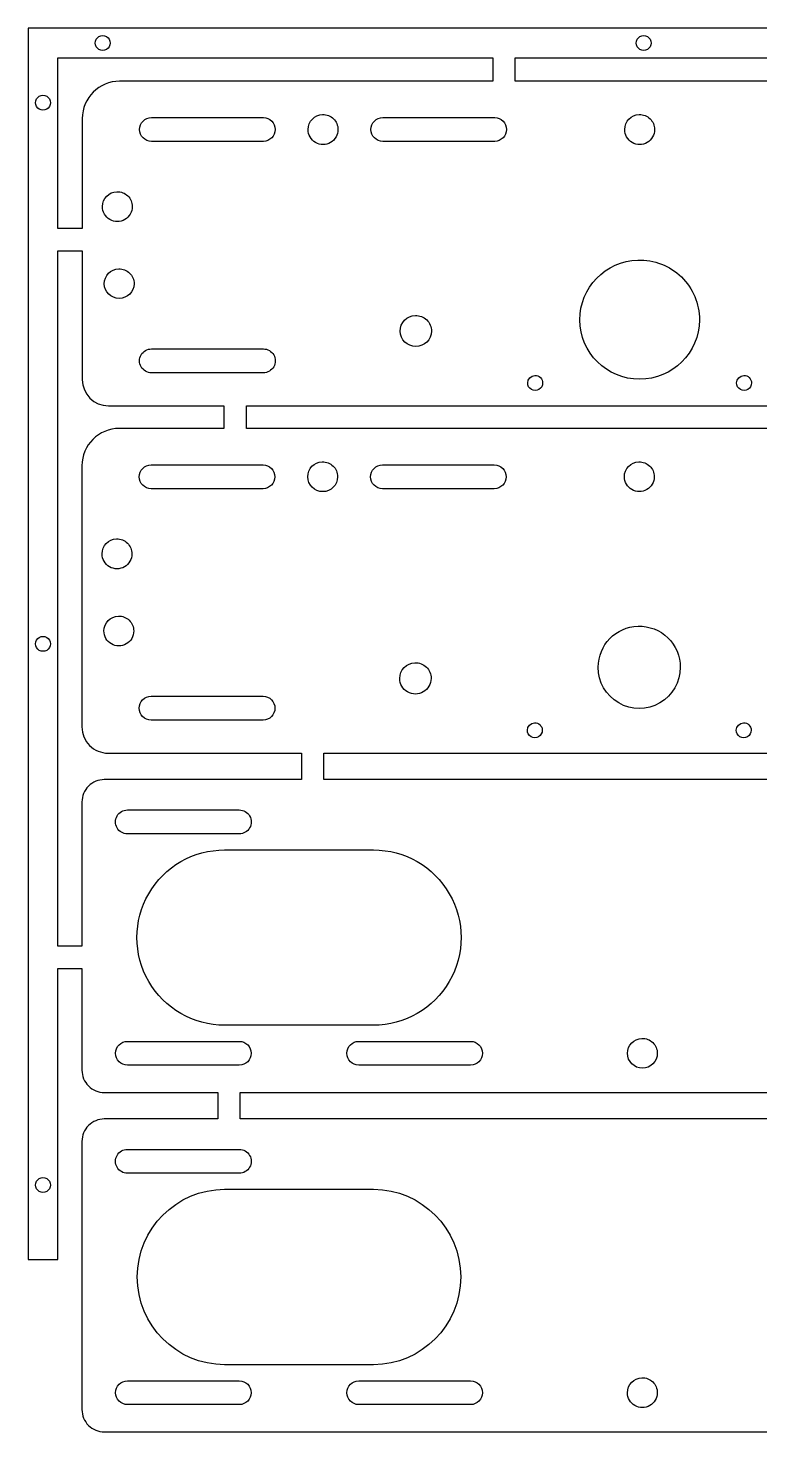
# Model space of a CAD drawing. Extents: x 7 to 230, y 105 to 293.
# Drawn here: x 6.8 to 104.9, y 105 to 293.1 of the extents above; entities that cross this region are included whole.
import ezdxf

# ---------------------------------------------------------------- set-up
doc = ezdxf.new("R2010")
doc.units = 0
doc.layers.add('Layer_1', color=7, linetype='CONTINUOUS')

msp = doc.modelspace()

# ---------------------------------------------------------------- linework, layer by layer
at = {"layer": 'Layer_1', "color": 7}
for p, q in [((171.767807, 293.108431), (6.768062, 293.108431)), ((6.768062, 293.108431), (6.768062, 128.108169)), ((16.767969, 292.108492), (16.767969, 292.108492)), ((89.267934, 292.108492), (89.267934, 292.108492)), ((10.767818, 289.108158), (69.035061, 289.108158)), ((10.767818, 266.25374), (10.767818, 289.108158)), ((10.767818, 289.108158), (10.767818, 289.108158)), ((69.035061, 289.108158), (69.035061, 285.99362)), ((72.034878, 289.108158), (147.195665, 289.108158)), ((72.034878, 285.99362), (72.034878, 289.108158)), ((72.034878, 289.108158), (72.034878, 289.108158)), ((69.035061, 285.99362), (19.036047, 285.99362)), ((132.060671, 285.99362), (72.034878, 285.99362)), ((8.76794, 284.108464), (8.76794, 284.108464)), ((14.035836, 280.993925), (14.035836, 266.25374)), ((23.303487, 281.125183), (23.303487, 281.125183)), ((46.246272, 281.525159), (46.246272, 281.525159)), ((54.304178, 281.125183), (69.30378, 281.125183)), ((54.304178, 281.125183), (54.304178, 281.125183)), ((88.671073, 281.524642), (88.671073, 281.524642)), ((38.303604, 277.925379), (23.303487, 277.925379)), ((18.677929, 271.190905), (18.677929, 271.190905)), ((14.035836, 266.25374), (10.767818, 266.25374)), ((10.767818, 263.253924), (14.035836, 263.253924)), ((10.767818, 170.106121), (10.767818, 263.253924)), ((10.767818, 263.253924), (10.767818, 263.253924)), ((88.49589, 262.026609), (88.49589, 262.026609)), ((18.921325, 260.857688), (18.921325, 260.857688)), ((58.668253, 254.604322), (58.668253, 254.604322)), ((23.303487, 250.125526), (23.303487, 250.125526)), ((74.701383, 246.565021), (74.701383, 246.565021)), ((102.700708, 246.565021), (102.700708, 246.565021)), ((17.544665, 242.494983), (33.025892, 242.494983)), ((33.025892, 242.494983), (33.025892, 239.467779)), ((36.026224, 239.467779), (36.026224, 242.494983)), ((33.025892, 239.467779), (18.985921, 239.467779)), ((132.010545, 239.467779), (36.026224, 239.467779)), ((23.253878, 234.598824), (23.253878, 234.598824)), ((46.196146, 234.9988), (46.196146, 234.9988)), ((54.253534, 234.598824), (54.253534, 234.598824)), ((88.621464, 234.998284), (88.621464, 234.998284)), ((69.253652, 231.399019), (54.253534, 231.399019)), ((18.62832, 224.664548), (18.62832, 224.664548)), ((18.871199, 214.331328), (18.871199, 214.331328)), ((88.519144, 212.976373), (88.519144, 212.976373)), ((8.76794, 211.608499), (8.76794, 211.608499)), ((58.618643, 208.077962), (58.618643, 208.077962)), ((23.253878, 203.599167), (23.253878, 203.599167)), ((74.650739, 200.039177), (74.650739, 200.039177)), ((102.651098, 200.039177), (102.651098, 200.039177)), ((17.495056, 195.969142), (43.405102, 195.969142)), ((43.405102, 195.969142), (43.405102, 192.423622)), ((46.404918, 192.423622), (46.404918, 195.969142)), ((46.404918, 195.969142), (132.010545, 195.969142)), ((43.405102, 192.423622), (16.98656, 192.423622)), ((164.140883, 192.423622), (46.404918, 192.423622)), ((13.986226, 189.423805), (13.986226, 170.106121)), ((20.079911, 188.354103), (20.079911, 188.354103)), ((33.112707, 183.004043), (33.112707, 183.004043)), ((13.986226, 170.106121), (10.767818, 170.106121)), ((10.767818, 128.108169), (10.767818, 167.106305)), ((10.767818, 167.106305), (13.986226, 167.106305)), ((20.079394, 157.353927), (35.079511, 157.353927)), ((20.079394, 157.353927), (20.079394, 157.353927)), ((51.080085, 157.353927), (66.080203, 157.353927)), ((51.080085, 157.353927), (51.080085, 157.353927)), ((89.040043, 157.752871), (89.040043, 157.752871)), ((35.079511, 154.154123), (20.079394, 154.154123)), ((66.080203, 154.154123), (51.080085, 154.154123)), ((16.98656, 150.498533), (32.178913, 150.498533)), ((32.178913, 150.498533), (32.178913, 146.952495)), ((35.17873, 150.498533), (168.800548, 150.498533)), ((35.17873, 146.952495), (35.17873, 150.498533)), ((35.17873, 150.498533), (35.17873, 150.498533)), ((168.800548, 146.952495), (35.17873, 146.952495)), ((20.079911, 142.882979), (20.079911, 142.882979)), ((8.76794, 139.108531), (8.76794, 139.108531)), ((33.112707, 137.533432), (53.047407, 137.533432)), ((33.112707, 137.533432), (33.112707, 137.533432)), ((6.768062, 128.108169), (10.767818, 128.108169)), ((53.047407, 114.033577), (33.112707, 114.033577)), ((20.079394, 111.883319), (20.079394, 111.883319)), ((51.080085, 111.883319), (66.080203, 111.883319)), ((51.080085, 111.883319), (51.080085, 111.883319)), ((89.040043, 112.28226), (89.040043, 112.28226)), ((35.079511, 108.683514), (20.079394, 108.683514)), ((66.080203, 108.683514), (51.080085, 108.683514))]:
    msp.add_line(p, q, dxfattribs=at)
for points in [[(15.892738, 290.605366), (15.711641, 290.916383), (15.711641, 291.300724), (15.892738, 291.611741)], [(15.892738, 291.611741), (16.073835, 291.922758), (16.408091, 292.11247), (16.767969, 292.108492)], [(16.767969, 292.108492), (17.127846, 292.11247), (17.462102, 291.922758), (17.643199, 291.611741)], [(17.643199, 291.611741), (17.824296, 291.300724), (17.824296, 290.916383), (17.643199, 290.605366)], [(88.392703, 290.605366), (88.211606, 290.916383), (88.211606, 291.300724), (88.392703, 291.611741)], [(88.392703, 291.611741), (88.5738, 291.922758), (88.908056, 292.11247), (89.267934, 292.108492)], [(89.267934, 292.108492), (89.627811, 292.11247), (89.962068, 291.922758), (90.143165, 291.611741)], [(90.143165, 291.611741), (90.324262, 291.300724), (90.324262, 290.916383), (90.143165, 290.605366)], [(16.767969, 290.108614), (16.408091, 290.104636), (16.073835, 290.294348), (15.892738, 290.605366)], [(17.643199, 290.605366), (17.462102, 290.294348), (17.127846, 290.104636), (16.767969, 290.108614)], [(89.267934, 290.108614), (88.908056, 290.104636), (88.5738, 290.294348), (88.392703, 290.605366)], [(90.143165, 290.605366), (89.962068, 290.294348), (89.627811, 290.104636), (89.267934, 290.108614)], [(19.036047, 285.99362), (16.27466, 285.993737), (14.036004, 283.755312), (14.035836, 280.993925)], [(7.892709, 283.611712), (8.073806, 283.922729), (8.408063, 284.112442), (8.76794, 284.108464)], [(8.76794, 284.108464), (9.127818, 284.112442), (9.462074, 283.922729), (9.643171, 283.611712)], [(7.892709, 282.605337), (7.711612, 282.916354), (7.711612, 283.300695), (7.892709, 283.611712)], [(8.76794, 282.108586), (8.408063, 282.104608), (8.073806, 282.29432), (7.892709, 282.605337)], [(9.643171, 282.605337), (9.462074, 282.29432), (9.127818, 282.104608), (8.76794, 282.108586)], [(9.643171, 283.611712), (9.824268, 283.300695), (9.824268, 282.916354), (9.643171, 282.605337)], [(21.721074, 279.525281), (21.721074, 280.402076), (22.426745, 281.115546), (23.303487, 281.125183)], [(23.303487, 281.125183), (23.303487, 281.125183), (38.303604, 281.125183), (38.303604, 281.125183)], [(38.303604, 281.125183), (39.180346, 281.115546), (39.886017, 280.402076), (39.886017, 279.525281)], [(44.303756, 279.525281), (44.303375, 280.607738), (45.164262, 281.494047), (46.246272, 281.525159)], [(46.246272, 281.525159), (46.78653, 281.540627), (47.310049, 281.336779), (47.69759, 280.960043)], [(47.69759, 280.960043), (48.085132, 280.583307), (48.303699, 280.065761), (48.30351, 279.525281)], [(52.721803, 279.525281), (52.721803, 280.402061), (53.427451, 281.115525), (54.304178, 281.125183)], [(69.30378, 281.125183), (70.180507, 281.115525), (70.886155, 280.402061), (70.886155, 279.525281)], [(86.72959, 279.525281), (86.729472, 280.607148), (87.589669, 281.492989), (88.671073, 281.524642)], [(88.671073, 281.524642), (89.211418, 281.540392), (89.735127, 281.33674), (90.122879, 280.960086)], [(90.122879, 280.960086), (90.510632, 280.583431), (90.729401, 280.065855), (90.729344, 279.525281)], [(23.303487, 277.925379), (22.426745, 277.935016), (21.721074, 278.648486), (21.721074, 279.525281)], [(39.886017, 279.525281), (39.886017, 278.648486), (39.180346, 277.935016), (38.303604, 277.925379)], [(45.297256, 277.774814), (44.675222, 278.13701), (44.295797, 278.805524), (44.303756, 279.525281)], [(48.30351, 279.525281), (48.311469, 278.805524), (47.932045, 278.13701), (47.31001, 277.774814)], [(54.304178, 277.925379), (53.427451, 277.935037), (52.721803, 278.648501), (52.721803, 279.525281)], [(70.886155, 279.525281), (70.886155, 278.648501), (70.180507, 277.935037), (69.30378, 277.925379)], [(87.72309, 277.774814), (87.101055, 278.13701), (86.721631, 278.805524), (86.72959, 279.525281)], [(90.729344, 279.525281), (90.737303, 278.805524), (90.357879, 278.13701), (89.735844, 277.774814)], [(47.31001, 277.774814), (46.687975, 277.412619), (45.919291, 277.412619), (45.297256, 277.774814)], [(69.30378, 277.925379), (69.30378, 277.925379), (54.304178, 277.925379), (54.304178, 277.925379)], [(89.735844, 277.774814), (89.113809, 277.412619), (88.345125, 277.412619), (87.72309, 277.774814)], [(16.736446, 269.192063), (16.736608, 270.273729), (17.596726, 271.159258), (18.677929, 271.190905)], [(18.677929, 271.190905), (19.218273, 271.206795), (19.742037, 271.003277), (20.129887, 270.62672)], [(17.736514, 267.459894), (17.11767, 267.817184), (16.736446, 268.477483), (16.736446, 269.192063)], [(20.736718, 269.192063), (20.736718, 268.477483), (20.355495, 267.817184), (19.73665, 267.459894)], [(20.129887, 270.62672), (20.517738, 270.250162), (20.73664, 269.73264), (20.736718, 269.192063)], [(19.73665, 267.459894), (19.117806, 267.102604), (18.355358, 267.102604), (17.736514, 267.459894)], [(14.035836, 263.253924), (14.035836, 263.253924), (14.035836, 246.003297), (14.035836, 246.003297)], [(80.705149, 254.005392), (80.705346, 258.346114), (84.157019, 261.899898), (88.49589, 262.026609)], [(88.49589, 262.026609), (90.663744, 262.089688), (92.76483, 261.272651), (94.320561, 259.761603)], [(16.979842, 258.858843), (16.980003, 259.94051), (17.840121, 260.826041), (18.921325, 260.857688)], [(18.921325, 260.857688), (19.461581, 260.873436), (19.98521, 260.669854), (20.372947, 260.293312)], [(20.372947, 260.293312), (20.760684, 259.916769), (20.979515, 259.399328), (20.979598, 258.858843)], [(94.320561, 259.761603), (95.876293, 258.250554), (96.754196, 256.174163), (96.754301, 254.005392)], [(18.97972, 256.880836), (17.88373, 256.880836), (16.991893, 257.762919), (16.979842, 258.858843)], [(20.979598, 258.858843), (20.967546, 257.762919), (20.07571, 256.880836), (18.97972, 256.880836)], [(56.630135, 252.504707), (56.62985, 253.640613), (57.53284, 254.570849), (58.668253, 254.604322)], [(58.668253, 254.604322), (59.235651, 254.62084), (59.78557, 254.406957), (60.192702, 254.01141)], [(60.192702, 254.01141), (60.599834, 253.615863), (60.829498, 253.072346), (60.829361, 252.504707)], [(88.729725, 246.062923), (84.329836, 246.062923), (80.750399, 249.605736), (80.705149, 254.005392)], [(96.754301, 254.005392), (96.709051, 249.605736), (93.129613, 246.062923), (88.729725, 246.062923)], [(58.729748, 250.444968), (57.585643, 250.444968), (56.652069, 251.360812), (56.630135, 252.504707)], [(60.829361, 252.504707), (60.807427, 251.360812), (59.873853, 250.444968), (58.729748, 250.444968)], [(21.917706, 247.725284), (21.631865, 248.220376), (21.631865, 248.830354), (21.917706, 249.325446)], [(21.917706, 249.325446), (22.203548, 249.820537), (22.731804, 250.125526), (23.303487, 250.125526)], [(23.303487, 250.125526), (23.303487, 250.125526), (38.303604, 250.125526), (38.303604, 250.125526)], [(38.303604, 250.125526), (38.875287, 250.125526), (39.403544, 249.820537), (39.689385, 249.325446)], [(39.689385, 249.325446), (39.975226, 248.830354), (39.975226, 248.220376), (39.689385, 247.725284)], [(23.303487, 246.925203), (22.731804, 246.925203), (22.203548, 247.230192), (21.917706, 247.725284)], [(38.303604, 246.925203), (38.303604, 246.925203), (23.303487, 246.925203), (23.303487, 246.925203)], [(39.689385, 247.725284), (39.403544, 247.230192), (38.875287, 246.925203), (38.303604, 246.925203)], [(73.729865, 245.565081), (73.729678, 246.106408), (74.160276, 246.549603), (74.701383, 246.565021)], [(74.701383, 246.565021), (74.971468, 246.572684), (75.23316, 246.470728), (75.426875, 246.282368)], [(101.729705, 245.565081), (101.72951, 246.106213), (102.159803, 246.549329), (102.700708, 246.565021)], [(102.700708, 246.565021), (102.970881, 246.572826), (103.232708, 246.470933), (103.426535, 246.282557)], [(14.035836, 246.003297), (14.036106, 244.065619), (15.606987, 242.494968), (17.544665, 242.494983)], [(74.223199, 244.680083), (73.910446, 244.863805), (73.721671, 245.202451), (73.729865, 245.565081)], [(75.236411, 244.680083), (74.923658, 244.496362), (74.535951, 244.496362), (74.223199, 244.680083)], [(75.729745, 245.565081), (75.737938, 245.202451), (75.549163, 244.863805), (75.236411, 244.680083)], [(75.426875, 246.282368), (75.620589, 246.094007), (75.729837, 245.835275), (75.729745, 245.565081)], [(102.226478, 244.68991), (101.915472, 244.870991), (101.725753, 245.20522), (101.729705, 245.565081)], [(103.232812, 244.68991), (102.921805, 244.508829), (102.537485, 244.508829), (102.226478, 244.68991)], [(103.729585, 245.565081), (103.733537, 245.20522), (103.543819, 244.870991), (103.232812, 244.68991)], [(103.426535, 246.282557), (103.620363, 246.094181), (103.729681, 245.835367), (103.729585, 245.565081)], [(36.026224, 242.494983), (36.026224, 242.494983), (132.060671, 242.494983), (132.060671, 242.494983)], [(18.985921, 239.467779), (16.224735, 239.46761), (13.986394, 237.229269), (13.986226, 234.468083)], [(13.986226, 234.468083), (13.986226, 234.468083), (13.986226, 199.477972), (13.986226, 199.477972)], [(21.67151, 232.998922), (21.67151, 233.875699), (22.377153, 234.589162), (23.253878, 234.598824)], [(23.253878, 234.598824), (23.253878, 234.598824), (38.253479, 234.598824), (38.253479, 234.598824)], [(38.253479, 234.598824), (39.130203, 234.589162), (39.835847, 233.875699), (39.835847, 232.998922)], [(44.253628, 232.998923), (44.253247, 234.081381), (45.114136, 234.967689), (46.196146, 234.9988)], [(46.196146, 234.9988), (46.736492, 235.01441), (47.260146, 234.810625), (47.647801, 234.433874)], [(47.647801, 234.433874), (48.035455, 234.057123), (48.254093, 233.539495), (48.253901, 232.998923)], [(52.671176, 232.998922), (52.671176, 233.875695), (53.376814, 234.589157), (54.253534, 234.598824)], [(54.253534, 234.598824), (54.253534, 234.598824), (69.253652, 234.598824), (69.253652, 234.598824)], [(69.253652, 234.598824), (70.130372, 234.589157), (70.83601, 233.875695), (70.83601, 232.998922)], [(86.679462, 232.998923), (86.679353, 234.080986), (87.539856, 234.966905), (88.621464, 234.998284)], [(88.621464, 234.998284), (89.161809, 235.014034), (89.685517, 234.810382), (90.07327, 234.433727)], [(90.07327, 234.433727), (90.461022, 234.057073), (90.679791, 233.539497), (90.679734, 232.998923)], [(23.253878, 231.399019), (22.377153, 231.408681), (21.67151, 232.122144), (21.67151, 232.998922)], [(38.253479, 231.399019), (38.253479, 231.399019), (23.253878, 231.399019), (23.253878, 231.399019)], [(39.835847, 232.998922), (39.835847, 232.122144), (39.130203, 231.408681), (38.253479, 231.399019)], [(46.253765, 231.002464), (45.150555, 231.002464), (44.255658, 231.895715), (44.253628, 232.998923)], [(48.253901, 232.998923), (48.251871, 231.895715), (47.356974, 231.002464), (46.253765, 231.002464)], [(54.253534, 231.399019), (53.376814, 231.408687), (52.671176, 232.122148), (52.671176, 232.998922)], [(70.83601, 232.998922), (70.83601, 232.122148), (70.130372, 231.408687), (69.253652, 231.399019)], [(87.67953, 231.266754), (87.060686, 231.624044), (86.679462, 232.284343), (86.679462, 232.998923)], [(90.679734, 232.998923), (90.679734, 232.284343), (90.298511, 231.624044), (89.679666, 231.266754)], [(89.679666, 231.266754), (89.060822, 230.909464), (88.298375, 230.909464), (87.67953, 231.266754)], [(16.68632, 222.665703), (16.686489, 223.747565), (17.546913, 224.633175), (18.62832, 224.664548)], [(18.62832, 224.664548), (19.168576, 224.680296), (19.692205, 224.476714), (20.079942, 224.100172)], [(20.079942, 224.100172), (20.467679, 223.72363), (20.68651, 223.206188), (20.686592, 222.665703)], [(17.686388, 220.933534), (17.067544, 221.290824), (16.68632, 221.951123), (16.68632, 222.665703)], [(20.686592, 222.665703), (20.686592, 221.951123), (20.305369, 221.290824), (19.686524, 220.933534)], [(19.686524, 220.933534), (19.06768, 220.576244), (18.305232, 220.576244), (17.686388, 220.933534)], [(16.929716, 212.332483), (16.929877, 213.41415), (17.789995, 214.299681), (18.871199, 214.331328)], [(18.871199, 214.331328), (19.411543, 214.347218), (19.935307, 214.1437), (20.323158, 213.767142)], [(20.323158, 213.767142), (20.711008, 213.390584), (20.92991, 212.873061), (20.929988, 212.332483)], [(83.179935, 207.479033), (83.180102, 210.453866), (85.545583, 212.889405), (88.519144, 212.976373)], [(88.519144, 212.976373), (90.005003, 213.019788), (91.445163, 212.459916), (92.511541, 211.424301)], [(7.892769, 210.105392), (7.711688, 210.416399), (7.711688, 210.800719), (7.892769, 211.111726)], [(7.892769, 211.111726), (8.07385, 211.422732), (8.408079, 211.612451), (8.76794, 211.608499)], [(8.76794, 211.608499), (9.127801, 211.612451), (9.46203, 211.422732), (9.643111, 211.111726)], [(9.643111, 211.111726), (9.824192, 210.800719), (9.824192, 210.416399), (9.643111, 210.105392)], [(17.929784, 210.600314), (17.31094, 210.957604), (16.929716, 211.617903), (16.929716, 212.332483)], [(20.929988, 212.332483), (20.929988, 211.617903), (20.548765, 210.957604), (19.92992, 210.600314)], [(92.511541, 211.424301), (93.577919, 210.388685), (94.179696, 208.965525), (94.17978, 207.479033)], [(8.76794, 209.608619), (8.408079, 209.604667), (8.07385, 209.794385), (7.892769, 210.105392)], [(9.643111, 210.105392), (9.46203, 209.794385), (9.127801, 209.604667), (8.76794, 209.608619)], [(19.92992, 210.600314), (19.311076, 210.243024), (18.548628, 210.243024), (17.929784, 210.600314)], [(56.579492, 205.978866), (56.579503, 207.11496), (57.483026, 208.045044), (58.618643, 208.077962)], [(58.618643, 208.077962), (59.185952, 208.094478), (59.73579, 207.880665), (60.142906, 207.485231)], [(60.142906, 207.485231), (60.550023, 207.089797), (60.779748, 206.546415), (60.779752, 205.978866)], [(85.921446, 202.691607), (84.215471, 203.680576), (83.169483, 205.507155), (83.179935, 207.479033)], [(94.17978, 207.479033), (94.190232, 205.507155), (93.144245, 203.680576), (91.438269, 202.691607)], [(57.629557, 204.1601), (56.979774, 204.535252), (56.579492, 205.228562), (56.579492, 205.978866)], [(60.779752, 205.978866), (60.779752, 205.228562), (60.379469, 204.535252), (59.729687, 204.1601)], [(21.65531, 201.999007), (21.65531, 202.882129), (22.370756, 203.598287), (23.253878, 203.599167)], [(23.253878, 203.599167), (23.253878, 203.599167), (38.253479, 203.599167), (38.253479, 203.599167)], [(38.253479, 203.599167), (39.136601, 203.598287), (39.852046, 202.882129), (39.852046, 201.999007)], [(59.729687, 204.1601), (59.079904, 203.784948), (58.279339, 203.784948), (57.629557, 204.1601)], [(23.253878, 200.398846), (22.370756, 200.399726), (21.65531, 201.115884), (21.65531, 201.999007)], [(39.852046, 201.999007), (39.852046, 201.115884), (39.136601, 200.399726), (38.253479, 200.398846)], [(91.438269, 202.691607), (89.732293, 201.702639), (87.627422, 201.702639), (85.921446, 202.691607)], [(13.986226, 199.477972), (13.986219, 198.54737), (14.355896, 197.654881), (15.013931, 196.996847)], [(38.253479, 200.398846), (38.253479, 200.398846), (23.253878, 200.398846), (23.253878, 200.398846)], [(73.67974, 199.038721), (73.679265, 199.580053), (74.109635, 200.023478), (74.650739, 200.039177)], [(74.650739, 200.039177), (74.921002, 200.046985), (75.182909, 199.945022), (75.376752, 199.756534)], [(75.376752, 199.756534), (75.570595, 199.568045), (75.679853, 199.309097), (75.679617, 199.038721)], [(101.67958, 199.038721), (101.679114, 199.580249), (102.10979, 200.023754), (102.651098, 200.039177)], [(102.651098, 200.039177), (102.921273, 200.046843), (103.183045, 199.944817), (103.376775, 199.756344)], [(103.376775, 199.756344), (103.570505, 199.567872), (103.679692, 199.309005), (103.67946, 199.038721)], [(74.176477, 198.163451), (73.865453, 198.344558), (73.675744, 198.678832), (73.67974, 199.038721)], [(75.182879, 198.163451), (74.871855, 197.982343), (74.487501, 197.982343), (74.176477, 198.163451)], [(75.679617, 199.038721), (75.683612, 198.678832), (75.493904, 198.344558), (75.182879, 198.163451)], [(102.176353, 198.16355), (101.865346, 198.344631), (101.675628, 198.678861), (101.67958, 199.038721)], [(103.182687, 198.16355), (102.87168, 197.98247), (102.48736, 197.98247), (102.176353, 198.16355)], [(103.67946, 199.038721), (103.683412, 198.678861), (103.493693, 198.344631), (103.182687, 198.16355)], [(15.013931, 196.996847), (15.671965, 196.338812), (16.564454, 195.969135), (17.495056, 195.969142)], [(16.98656, 192.423622), (16.190884, 192.423711), (15.427765, 192.107704), (14.865089, 191.545125)], [(14.865089, 191.545125), (14.302413, 190.982546), (13.986275, 190.219481), (13.986226, 189.423805)], [(18.694132, 187.554023), (18.979973, 188.049114), (19.508229, 188.354103), (20.079911, 188.354103)], [(20.079911, 188.354103), (20.079911, 188.354103), (35.08003, 188.354103), (35.08003, 188.354103)], [(35.08003, 188.354103), (35.651712, 188.354103), (36.179968, 188.049114), (36.465809, 187.554023)], [(18.694132, 185.953863), (18.40829, 186.448954), (18.40829, 187.058932), (18.694132, 187.554023)], [(36.465809, 187.554023), (36.75165, 187.058932), (36.75165, 186.448954), (36.465809, 185.953863)], [(20.079911, 185.153782), (19.508229, 185.153782), (18.979973, 185.458771), (18.694132, 185.953863)], [(35.08003, 185.153782), (35.08003, 185.153782), (20.079911, 185.153782), (20.079911, 185.153782)], [(36.465809, 185.953863), (36.179968, 185.458771), (35.651712, 185.153782), (35.08003, 185.153782)], [(22.936746, 177.128949), (25.035715, 180.764469), (28.914769, 183.004043), (33.112707, 183.004043)], [(33.112707, 183.004043), (33.112707, 183.004043), (53.047407, 183.004043), (53.047407, 183.004043)], [(53.047407, 183.004043), (57.245345, 183.004043), (61.124399, 180.764469), (63.223368, 177.128949)], [(22.936746, 165.378761), (20.837777, 169.014282), (20.837777, 173.493428), (22.936746, 177.128949)], [(63.223368, 177.128949), (65.322337, 173.493428), (65.322337, 169.014282), (63.223368, 165.378761)], [(13.986226, 167.106305), (13.986226, 167.106305), (13.986226, 153.49835), (13.986226, 153.49835)], [(33.112707, 159.503667), (28.914769, 159.503667), (25.035715, 161.74324), (22.936746, 165.378761)], [(63.223368, 165.378761), (61.124399, 161.74324), (57.245345, 159.503667), (53.047407, 159.503667)], [(53.047407, 159.503667), (53.047407, 159.503667), (33.112707, 159.503667), (33.112707, 159.503667)], [(18.49715, 155.754025), (18.49715, 156.630754), (19.202719, 157.344198), (20.079394, 157.353927)], [(35.079511, 157.353927), (35.956187, 157.344198), (36.661755, 156.630754), (36.661755, 155.754025)], [(49.49785, 155.754025), (49.49785, 156.630751), (50.203413, 157.344192), (51.080085, 157.353927)], [(66.080203, 157.353927), (66.956874, 157.344192), (67.662438, 156.630751), (67.662438, 155.754025)], [(87.098041, 155.754026), (87.09821, 156.835889), (87.958635, 157.721499), (89.040043, 157.752871)], [(89.040043, 157.752871), (89.580298, 157.768619), (90.103927, 157.565037), (90.491663, 157.188494)], [(90.491663, 157.188494), (90.8794, 156.811952), (91.098231, 156.294511), (91.098313, 155.754026)], [(20.079394, 154.154123), (19.202719, 154.163852), (18.49715, 154.877295), (18.49715, 155.754025)], [(36.661755, 155.754025), (36.661755, 154.877295), (35.956187, 154.163852), (35.079511, 154.154123)], [(51.080085, 154.154123), (50.203413, 154.163857), (49.49785, 154.877299), (49.49785, 155.754025)], [(67.662438, 155.754025), (67.662438, 154.877299), (66.956874, 154.163857), (66.080203, 154.154123)], [(89.098177, 153.759692), (87.995796, 153.759692), (87.101243, 154.65165), (87.098041, 155.754026)], [(91.098313, 155.754026), (91.095111, 154.65165), (90.200558, 153.759692), (89.098177, 153.759692)], [(13.986226, 153.49835), (13.986275, 152.702675), (14.302413, 151.939609), (14.865089, 151.37703)], [(14.865089, 151.37703), (15.427765, 150.814451), (16.190884, 150.498445), (16.98656, 150.498533)], [(16.98656, 146.952495), (16.190884, 146.952584), (15.427765, 146.636577), (14.865089, 146.073998)], [(32.178913, 146.952495), (32.178913, 146.952495), (16.98656, 146.952495), (16.98656, 146.952495)], [(14.865089, 146.073998), (14.302413, 145.511419), (13.986275, 144.748354), (13.986226, 143.952678)], [(13.986226, 143.952678), (13.986226, 143.952678), (13.986226, 108.027742), (13.986226, 108.027742)], [(18.69413, 140.482736), (18.408289, 140.977828), (18.408289, 141.587806), (18.69413, 142.082898)], [(18.69413, 142.082898), (18.979972, 142.577989), (19.508228, 142.882979), (20.079911, 142.882979)], [(20.079911, 142.882979), (20.079911, 142.882979), (35.08003, 142.882979), (35.08003, 142.882979)], [(35.08003, 142.882979), (35.651712, 142.882979), (36.179969, 142.577989), (36.46581, 142.082898)], [(36.46581, 142.082898), (36.751651, 141.587806), (36.751651, 140.977828), (36.46581, 140.482736)], [(20.079911, 139.682655), (19.508228, 139.682655), (18.979972, 139.987644), (18.69413, 140.482736)], [(35.08003, 139.682655), (35.08003, 139.682655), (20.079911, 139.682655), (20.079911, 139.682655)], [(36.46581, 140.482736), (36.179969, 139.987644), (35.651712, 139.682655), (35.08003, 139.682655)], [(7.901744, 137.608234), (7.723075, 137.917696), (7.723075, 138.29897), (7.901744, 138.608432)], [(7.901744, 138.608432), (8.080412, 138.917894), (8.410604, 139.108531), (8.76794, 139.108531)], [(8.76794, 137.108135), (8.410604, 137.108135), (8.080412, 137.298772), (7.901744, 137.608234)], [(8.76794, 139.108531), (9.125276, 139.108531), (9.455469, 138.917894), (9.634137, 138.608432)], [(9.634137, 137.608234), (9.455469, 137.298772), (9.125276, 137.108135), (8.76794, 137.108135)], [(9.634137, 138.608432), (9.812805, 138.29897), (9.812805, 137.917696), (9.634137, 137.608234)], [(21.402375, 125.783504), (21.402375, 132.257363), (26.638885, 137.511579), (33.112707, 137.533432)], [(53.047407, 137.533432), (59.521229, 137.511579), (64.75774, 132.257363), (64.75774, 125.783504)], [(33.112707, 114.033577), (26.638885, 114.055429), (21.402375, 119.309645), (21.402375, 125.783504)], [(64.75774, 125.783504), (64.75774, 119.309645), (59.521229, 114.055429), (53.047407, 114.033577)], [(18.497157, 110.283416), (18.497157, 111.160143), (19.202721, 111.873585), (20.079394, 111.883319)], [(20.079394, 111.883319), (20.079394, 111.883319), (35.079511, 111.883319), (35.079511, 111.883319)], [(35.079511, 111.883319), (35.956184, 111.873585), (36.661748, 111.160143), (36.661748, 110.283416)], [(49.497857, 110.283416), (49.497857, 111.16014), (50.203416, 111.87358), (51.080085, 111.883319)], [(66.080203, 111.883319), (66.956872, 111.87358), (67.662431, 111.16014), (67.662431, 110.283416)], [(87.098041, 110.283418), (87.098212, 111.365279), (87.958636, 112.250887), (89.040043, 112.28226)], [(89.040043, 112.28226), (89.580298, 112.298007), (90.103926, 112.094426), (90.491662, 111.717884)], [(90.491662, 111.717884), (90.879399, 111.341343), (91.09823, 110.823902), (91.098313, 110.283418)], [(20.079394, 108.683514), (19.202721, 108.693248), (18.497157, 109.40669), (18.497157, 110.283416)], [(36.661748, 110.283416), (36.661748, 109.40669), (35.956184, 108.693248), (35.079511, 108.683514)], [(51.080085, 108.683514), (50.203416, 108.693253), (49.497857, 109.406693), (49.497857, 110.283416)], [(67.662431, 110.283416), (67.662431, 109.406693), (66.956872, 108.693253), (66.080203, 108.683514)], [(88.098109, 108.551249), (87.479265, 108.908539), (87.098041, 109.568838), (87.098041, 110.283418)], [(91.098313, 110.283418), (91.098313, 109.568838), (90.717089, 108.908539), (90.098245, 108.551249)], [(13.986226, 108.027742), (13.986137, 107.231976), (14.302214, 106.468778), (14.864905, 105.906087)], [(90.098245, 108.551249), (89.479401, 108.193959), (88.716953, 108.193959), (88.098109, 108.551249)], [(14.864905, 105.906087), (15.427596, 105.343395), (16.190795, 105.027318), (16.98656, 105.027406)], [(16.98656, 105.027406), (16.98656, 105.027406), (181.011172, 105.027406), (181.011172, 105.027406)]]:
    msp.add_open_spline(points, degree=3, dxfattribs=at)

doc.saveas('drawing.dxf')
